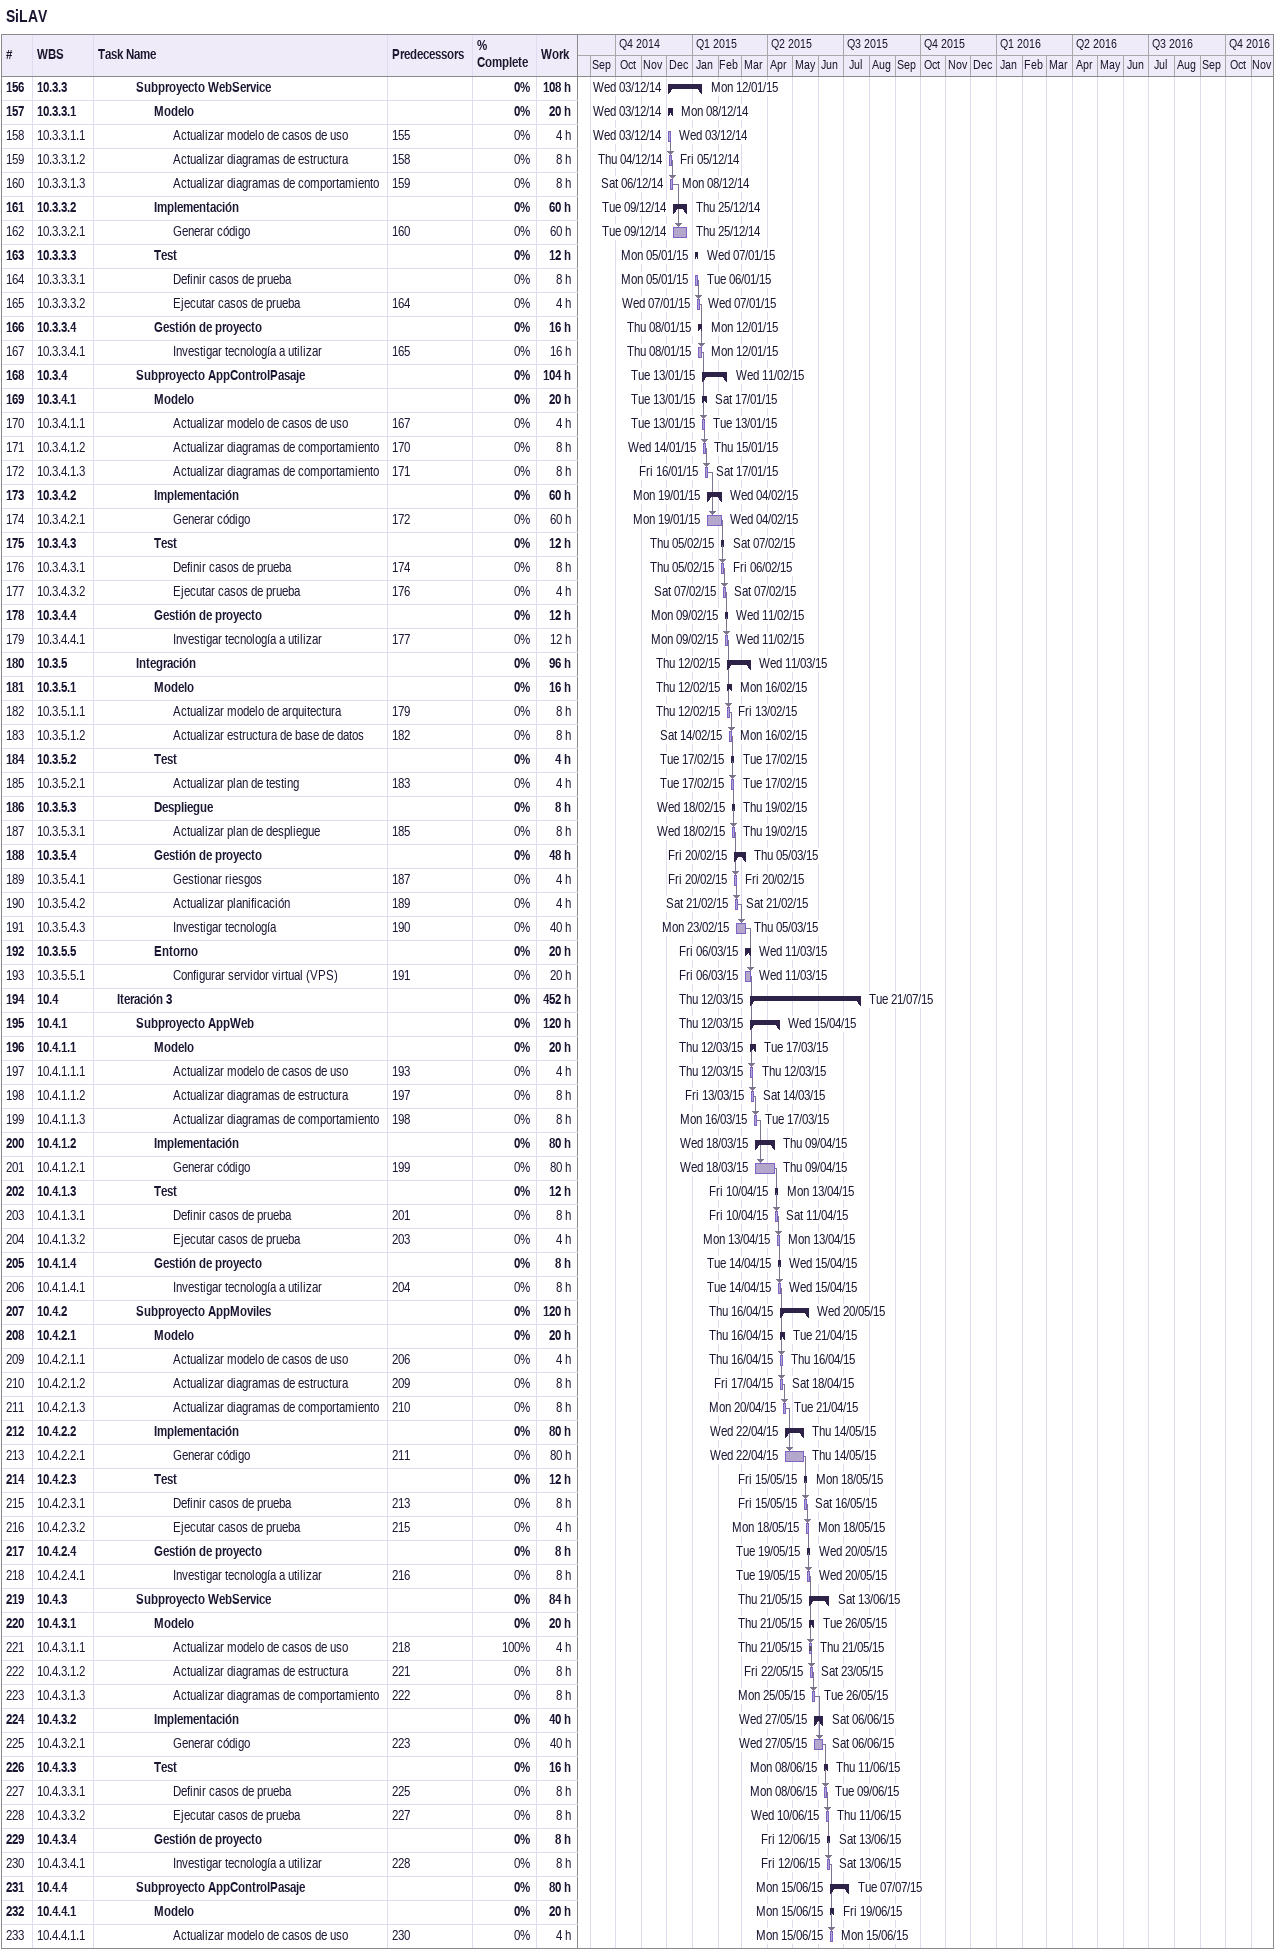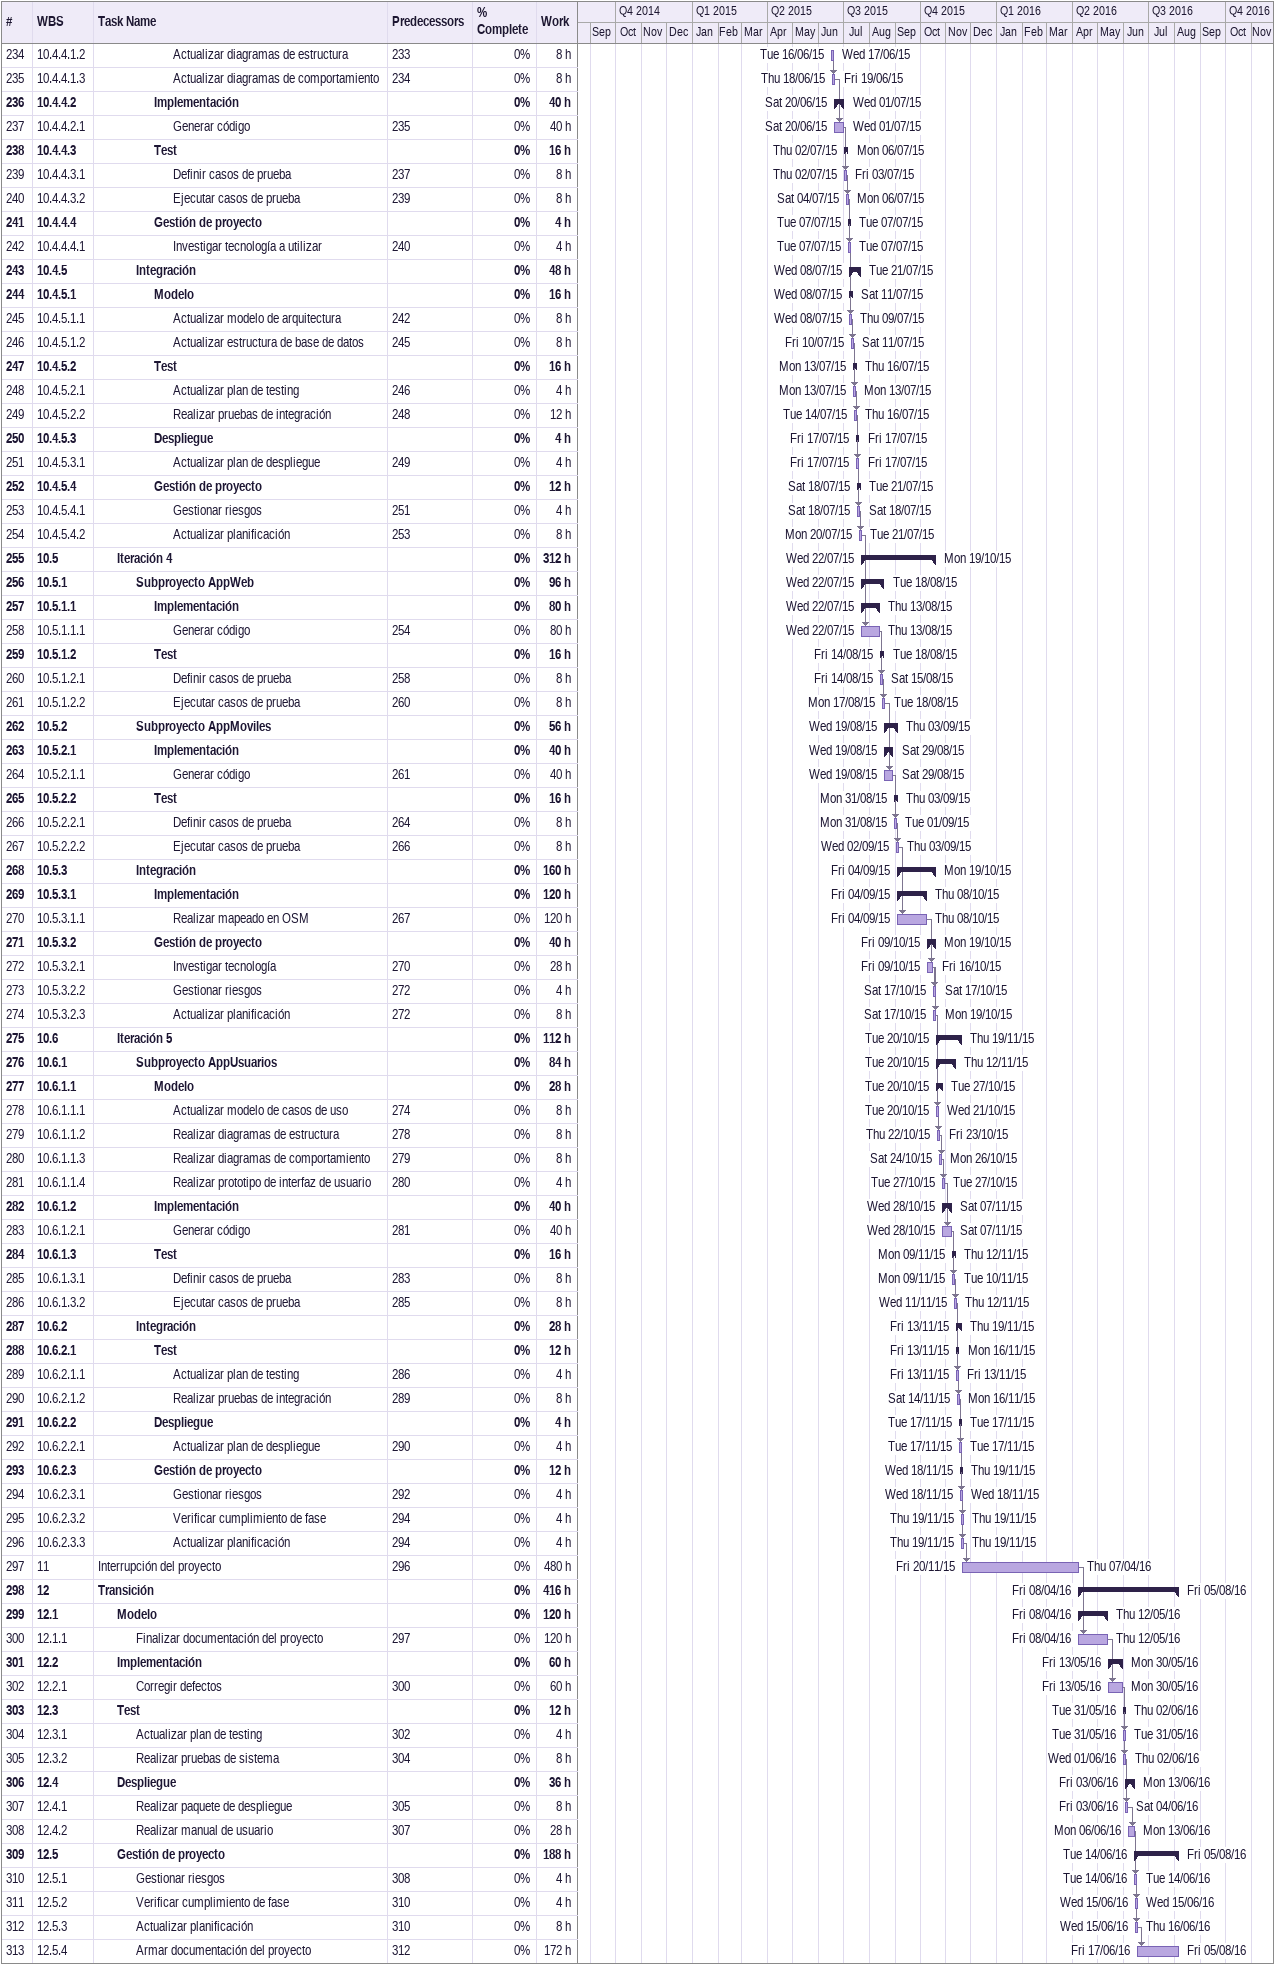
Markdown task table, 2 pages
SiLAV

| ID | WBS | Task | Start | Finish | Predecessors | % complete | Work (h) |
|---|---|---|---|---|---|---|---|
| 156 | 10.3.3 | **Subproyecto WebService** | 2014-12-03 | 2015-01-12 |  | 0 | 108 |
| 157 | 10.3.3.1 | **Modelo** | 2014-12-03 | 2014-12-08 |  | 0 | 20 |
| 158 | 10.3.3.1.1 | Actualizar modelo de casos de uso | 2014-12-03 | 2014-12-03 | 155 | 0 | 4 |
| 159 | 10.3.3.1.2 | Actualizar diagramas de estructura | 2014-12-04 | 2014-12-05 | 158 | 0 | 8 |
| 160 | 10.3.3.1.3 | Actualizar diagramas de comportamiento | 2014-12-06 | 2014-12-08 | 159 | 0 | 8 |
| 161 | 10.3.3.2 | **Implementación** | 2014-12-09 | 2014-12-25 |  | 0 | 60 |
| 162 | 10.3.3.2.1 | Generar código | 2014-12-09 | 2014-12-25 | 160 | 0 | 60 |
| 163 | 10.3.3.3 | **Test** | 2015-01-05 | 2015-01-07 |  | 0 | 12 |
| 164 | 10.3.3.3.1 | Definir casos de prueba | 2015-01-05 | 2015-01-06 |  | 0 | 8 |
| 165 | 10.3.3.3.2 | Ejecutar casos de prueba | 2015-01-07 | 2015-01-07 | 164 | 0 | 4 |
| 166 | 10.3.3.4 | **Gestión de proyecto** | 2015-01-08 | 2015-01-12 |  | 0 | 16 |
| 167 | 10.3.3.4.1 | Investigar tecnología a utilizar | 2015-01-08 | 2015-01-12 | 165 | 0 | 16 |
| 168 | 10.3.4 | **Subproyecto AppControlPasaje** | 2015-01-13 | 2015-02-11 |  | 0 | 104 |
| 169 | 10.3.4.1 | **Modelo** | 2015-01-13 | 2015-01-17 |  | 0 | 20 |
| 170 | 10.3.4.1.1 | Actualizar modelo de casos de uso | 2015-01-13 | 2015-01-13 | 167 | 0 | 4 |
| 171 | 10.3.4.1.2 | Actualizar diagramas de comportamiento | 2015-01-14 | 2015-01-15 | 170 | 0 | 8 |
| 172 | 10.3.4.1.3 | Actualizar diagramas de comportamiento | 2015-01-16 | 2015-01-17 | 171 | 0 | 8 |
| 173 | 10.3.4.2 | **Implementación** | 2015-01-19 | 2015-02-04 |  | 0 | 60 |
| 174 | 10.3.4.2.1 | Generar código | 2015-01-19 | 2015-02-04 | 172 | 0 | 60 |
| 175 | 10.3.4.3 | **Test** | 2015-02-05 | 2015-02-07 |  | 0 | 12 |
| 176 | 10.3.4.3.1 | Definir casos de prueba | 2015-02-05 | 2015-02-06 | 174 | 0 | 8 |
| 177 | 10.3.4.3.2 | Ejecutar casos de prueba | 2015-02-07 | 2015-02-07 | 176 | 0 | 4 |
| 178 | 10.3.4.4 | **Gestión de proyecto** | 2015-02-09 | 2015-02-11 |  | 0 | 12 |
| 179 | 10.3.4.4.1 | Investigar tecnología a utilizar | 2015-02-09 | 2015-02-11 | 177 | 0 | 12 |
| 180 | 10.3.5 | **Integración** | 2015-02-12 | 2015-03-11 |  | 0 | 96 |
| 181 | 10.3.5.1 | **Modelo** | 2015-02-12 | 2015-02-16 |  | 0 | 16 |
| 182 | 10.3.5.1.1 | Actualizar modelo de arquitectura | 2015-02-12 | 2015-02-13 | 179 | 0 | 8 |
| 183 | 10.3.5.1.2 | Actualizar estructura de base de datos | 2015-02-14 | 2015-02-16 | 182 | 0 | 8 |
| 184 | 10.3.5.2 | **Test** | 2015-02-17 | 2015-02-17 |  | 0 | 4 |
| 185 | 10.3.5.2.1 | Actualizar plan de testing | 2015-02-17 | 2015-02-17 | 183 | 0 | 4 |
| 186 | 10.3.5.3 | **Despliegue** | 2015-02-18 | 2015-02-19 |  | 0 | 8 |
| 187 | 10.3.5.3.1 | Actualizar plan de despliegue | 2015-02-18 | 2015-02-19 | 185 | 0 | 8 |
| 188 | 10.3.5.4 | **Gestión de proyecto** | 2015-02-20 | 2015-03-05 |  | 0 | 48 |
| 189 | 10.3.5.4.1 | Gestionar riesgos | 2015-02-20 | 2015-02-20 | 187 | 0 | 4 |
| 190 | 10.3.5.4.2 | Actualizar planificación | 2015-02-21 | 2015-02-21 | 189 | 0 | 4 |
| 191 | 10.3.5.4.3 | Investigar tecnología | 2015-02-23 | 2015-03-05 | 190 | 0 | 40 |
| 192 | 10.3.5.5 | **Entorno** | 2015-03-06 | 2015-03-11 |  | 0 | 20 |
| 193 | 10.3.5.5.1 | Configurar servidor virtual (VPS) | 2015-03-06 | 2015-03-11 | 191 | 0 | 20 |
| 194 | 10.4 | **Iteración 3** | 2015-03-12 | 2015-07-21 |  | 0 | 452 |
| 195 | 10.4.1 | **Subproyecto AppWeb** | 2015-03-12 | 2015-04-15 |  | 0 | 120 |
| 196 | 10.4.1.1 | **Modelo** | 2015-03-12 | 2015-03-17 |  | 0 | 20 |
| 197 | 10.4.1.1.1 | Actualizar modelo de casos de uso | 2015-03-12 | 2015-03-12 | 193 | 0 | 4 |
| 198 | 10.4.1.1.2 | Actualizar diagramas de estructura | 2015-03-13 | 2015-03-14 | 197 | 0 | 8 |
| 199 | 10.4.1.1.3 | Actualizar diagramas de comportamiento | 2015-03-16 | 2015-03-17 | 198 | 0 | 8 |
| 200 | 10.4.1.2 | **Implementación** | 2015-03-18 | 2015-04-09 |  | 0 | 80 |
| 201 | 10.4.1.2.1 | Generar código | 2015-03-18 | 2015-04-09 | 199 | 0 | 80 |
| 202 | 10.4.1.3 | **Test** | 2015-04-10 | 2015-04-13 |  | 0 | 12 |
| 203 | 10.4.1.3.1 | Definir casos de prueba | 2015-04-10 | 2015-04-11 | 201 | 0 | 8 |
| 204 | 10.4.1.3.2 | Ejecutar casos de prueba | 2015-04-13 | 2015-04-13 | 203 | 0 | 4 |
| 205 | 10.4.1.4 | **Gestión de proyecto** | 2015-04-14 | 2015-04-15 |  | 0 | 8 |
| 206 | 10.4.1.4.1 | Investigar tecnología a utilizar | 2015-04-14 | 2015-04-15 | 204 | 0 | 8 |
| 207 | 10.4.2 | **Subproyecto AppMoviles** | 2015-04-16 | 2015-05-20 |  | 0 | 120 |
| 208 | 10.4.2.1 | **Modelo** | 2015-04-16 | 2015-04-21 |  | 0 | 20 |
| 209 | 10.4.2.1.1 | Actualizar modelo de casos de uso | 2015-04-16 | 2015-04-16 | 206 | 0 | 4 |
| 210 | 10.4.2.1.2 | Actualizar diagramas de estructura | 2015-04-17 | 2015-04-18 | 209 | 0 | 8 |
| 211 | 10.4.2.1.3 | Actualizar diagramas de comportamiento | 2015-04-20 | 2015-04-21 | 210 | 0 | 8 |
| 212 | 10.4.2.2 | **Implementación** | 2015-04-22 | 2015-05-14 |  | 0 | 80 |
| 213 | 10.4.2.2.1 | Generar código | 2015-04-22 | 2015-05-14 | 211 | 0 | 80 |
| 214 | 10.4.2.3 | **Test** | 2015-05-15 | 2015-05-18 |  | 0 | 12 |
| 215 | 10.4.2.3.1 | Definir casos de prueba | 2015-05-15 | 2015-05-16 | 213 | 0 | 8 |
| 216 | 10.4.2.3.2 | Ejecutar casos de prueba | 2015-05-18 | 2015-05-18 | 215 | 0 | 4 |
| 217 | 10.4.2.4 | **Gestión de proyecto** | 2015-05-19 | 2015-05-20 |  | 0 | 8 |
| 218 | 10.4.2.4.1 | Investigar tecnología a utilizar | 2015-05-19 | 2015-05-20 | 216 | 0 | 8 |
| 219 | 10.4.3 | **Subproyecto WebService** | 2015-05-21 | 2015-06-13 |  | 0 | 84 |
| 220 | 10.4.3.1 | **Modelo** | 2015-05-21 | 2015-05-26 |  | 0 | 20 |
| 221 | 10.4.3.1.1 | Actualizar modelo de casos de uso | 2015-05-21 | 2015-05-21 | 218 | 100 | 4 |
| 222 | 10.4.3.1.2 | Actualizar diagramas de estructura | 2015-05-22 | 2015-05-23 | 221 | 0 | 8 |
| 223 | 10.4.3.1.3 | Actualizar diagramas de comportamiento | 2015-05-25 | 2015-05-26 | 222 | 0 | 8 |
| 224 | 10.4.3.2 | **Implementación** | 2015-05-27 | 2015-06-06 |  | 0 | 40 |
| 225 | 10.4.3.2.1 | Generar código | 2015-05-27 | 2015-06-06 | 223 | 0 | 40 |
| 226 | 10.4.3.3 | **Test** | 2015-06-08 | 2015-06-11 |  | 0 | 16 |
| 227 | 10.4.3.3.1 | Definir casos de prueba | 2015-06-08 | 2015-06-09 | 225 | 0 | 8 |
| 228 | 10.4.3.3.2 | Ejecutar casos de prueba | 2015-06-10 | 2015-06-11 | 227 | 0 | 8 |
| 229 | 10.4.3.4 | **Gestión de proyecto** | 2015-06-12 | 2015-06-13 |  | 0 | 8 |
| 230 | 10.4.3.4.1 | Investigar tecnología a utilizar | 2015-06-12 | 2015-06-13 | 228 | 0 | 8 |
| 231 | 10.4.4 | **Subproyecto AppControlPasaje** | 2015-06-15 | 2015-07-07 |  | 0 | 80 |
| 232 | 10.4.4.1 | **Modelo** | 2015-06-15 | 2015-06-19 |  | 0 | 20 |
| 233 | 10.4.4.1.1 | Actualizar modelo de casos de uso | 2015-06-15 | 2015-06-15 | 230 | 0 | 4 |
| 234 | 10.4.4.1.2 | Actualizar diagramas de estructura | 2015-06-16 | 2015-06-17 | 233 | 0 | 8 |
| 235 | 10.4.4.1.3 | Actualizar diagramas de comportamiento | 2015-06-18 | 2015-06-19 | 234 | 0 | 8 |
| 236 | 10.4.4.2 | **Implementación** | 2015-06-20 | 2015-07-01 |  | 0 | 40 |
| 237 | 10.4.4.2.1 | Generar código | 2015-06-20 | 2015-07-01 | 235 | 0 | 40 |
| 238 | 10.4.4.3 | **Test** | 2015-07-02 | 2015-07-06 |  | 0 | 16 |
| 239 | 10.4.4.3.1 | Definir casos de prueba | 2015-07-02 | 2015-07-03 | 237 | 0 | 8 |
| 240 | 10.4.4.3.2 | Ejecutar casos de prueba | 2015-07-04 | 2015-07-06 | 239 | 0 | 8 |
| 241 | 10.4.4.4 | **Gestión de proyecto** | 2015-07-07 | 2015-07-07 |  | 0 | 4 |
| 242 | 10.4.4.4.1 | Investigar tecnología a utilizar | 2015-07-07 | 2015-07-07 | 240 | 0 | 4 |
| 243 | 10.4.5 | **Integración** | 2015-07-08 | 2015-07-21 |  | 0 | 48 |
| 244 | 10.4.5.1 | **Modelo** | 2015-07-08 | 2015-07-11 |  | 0 | 16 |
| 245 | 10.4.5.1.1 | Actualizar modelo de arquitectura | 2015-07-08 | 2015-07-09 | 242 | 0 | 8 |
| 246 | 10.4.5.1.2 | Actualizar estructura de base de datos | 2015-07-10 | 2015-07-11 | 245 | 0 | 8 |
| 247 | 10.4.5.2 | **Test** | 2015-07-13 | 2015-07-16 |  | 0 | 16 |
| 248 | 10.4.5.2.1 | Actualizar plan de testing | 2015-07-13 | 2015-07-13 | 246 | 0 | 4 |
| 249 | 10.4.5.2.2 | Realizar pruebas de integración | 2015-07-14 | 2015-07-16 | 248 | 0 | 12 |
| 250 | 10.4.5.3 | **Despliegue** | 2015-07-17 | 2015-07-17 |  | 0 | 4 |
| 251 | 10.4.5.3.1 | Actualizar plan de despliegue | 2015-07-17 | 2015-07-17 | 249 | 0 | 4 |
| 252 | 10.4.5.4 | **Gestión de proyecto** | 2015-07-18 | 2015-07-21 |  | 0 | 12 |
| 253 | 10.4.5.4.1 | Gestionar riesgos | 2015-07-18 | 2015-07-18 | 251 | 0 | 4 |
| 254 | 10.4.5.4.2 | Actualizar planificación | 2015-07-20 | 2015-07-21 | 253 | 0 | 8 |
| 255 | 10.5 | **Iteración 4** | 2015-07-22 | 2015-10-19 |  | 0 | 312 |
| 256 | 10.5.1 | **Subproyecto AppWeb** | 2015-07-22 | 2015-08-18 |  | 0 | 96 |
| 257 | 10.5.1.1 | **Implementación** | 2015-07-22 | 2015-08-13 |  | 0 | 80 |
| 258 | 10.5.1.1.1 | Generar código | 2015-07-22 | 2015-08-13 | 254 | 0 | 80 |
| 259 | 10.5.1.2 | **Test** | 2015-08-14 | 2015-08-18 |  | 0 | 16 |
| 260 | 10.5.1.2.1 | Definir casos de prueba | 2015-08-14 | 2015-08-15 | 258 | 0 | 8 |
| 261 | 10.5.1.2.2 | Ejecutar casos de prueba | 2015-08-17 | 2015-08-18 | 260 | 0 | 8 |
| 262 | 10.5.2 | **Subproyecto AppMoviles** | 2015-08-19 | 2015-09-03 |  | 0 | 56 |
| 263 | 10.5.2.1 | **Implementación** | 2015-08-19 | 2015-08-29 |  | 0 | 40 |
| 264 | 10.5.2.1.1 | Generar código | 2015-08-19 | 2015-08-29 | 261 | 0 | 40 |
| 265 | 10.5.2.2 | **Test** | 2015-08-31 | 2015-09-03 |  | 0 | 16 |
| 266 | 10.5.2.2.1 | Definir casos de prueba | 2015-08-31 | 2015-09-01 | 264 | 0 | 8 |
| 267 | 10.5.2.2.2 | Ejecutar casos de prueba | 2015-09-02 | 2015-09-03 | 266 | 0 | 8 |
| 268 | 10.5.3 | **Integración** | 2015-09-04 | 2015-10-19 |  | 0 | 160 |
| 269 | 10.5.3.1 | **Implementación** | 2015-09-04 | 2015-10-08 |  | 0 | 120 |
| 270 | 10.5.3.1.1 | Realizar mapeado en OSM | 2015-09-04 | 2015-10-08 | 267 | 0 | 120 |
| 271 | 10.5.3.2 | **Gestión de proyecto** | 2015-10-09 | 2015-10-19 |  | 0 | 40 |
| 272 | 10.5.3.2.1 | Investigar tecnología | 2015-10-09 | 2015-10-16 | 270 | 0 | 28 |
| 273 | 10.5.3.2.2 | Gestionar riesgos | 2015-10-17 | 2015-10-17 | 272 | 0 | 4 |
| 274 | 10.5.3.2.3 | Actualizar planificación | 2015-10-17 | 2015-10-19 | 272 | 0 | 8 |
| 275 | 10.6 | **Iteración 5** | 2015-10-20 | 2015-11-19 |  | 0 | 112 |
| 276 | 10.6.1 | **Subproyecto AppUsuarios** | 2015-10-20 | 2015-11-12 |  | 0 | 84 |
| 277 | 10.6.1.1 | **Modelo** | 2015-10-20 | 2015-10-27 |  | 0 | 28 |
| 278 | 10.6.1.1.1 | Actualizar modelo de casos de uso | 2015-10-20 | 2015-10-21 | 274 | 0 | 8 |
| 279 | 10.6.1.1.2 | Realizar diagramas de estructura | 2015-10-22 | 2015-10-23 | 278 | 0 | 8 |
| 280 | 10.6.1.1.3 | Realizar diagramas de comportamiento | 2015-10-24 | 2015-10-26 | 279 | 0 | 8 |
| 281 | 10.6.1.1.4 | Realizar prototipo de interfaz de usuario | 2015-10-27 | 2015-10-27 | 280 | 0 | 4 |
| 282 | 10.6.1.2 | **Implementación** | 2015-10-28 | 2015-11-07 |  | 0 | 40 |
| 283 | 10.6.1.2.1 | Generar código | 2015-10-28 | 2015-11-07 | 281 | 0 | 40 |
| 284 | 10.6.1.3 | **Test** | 2015-11-09 | 2015-11-12 |  | 0 | 16 |
| 285 | 10.6.1.3.1 | Definir casos de prueba | 2015-11-09 | 2015-11-10 | 283 | 0 | 8 |
| 286 | 10.6.1.3.2 | Ejecutar casos de prueba | 2015-11-11 | 2015-11-12 | 285 | 0 | 8 |
| 287 | 10.6.2 | **Integración** | 2015-11-13 | 2015-11-19 |  | 0 | 28 |
| 288 | 10.6.2.1 | **Test** | 2015-11-13 | 2015-11-16 |  | 0 | 12 |
| 289 | 10.6.2.1.1 | Actualizar plan de testing | 2015-11-13 | 2015-11-13 | 286 | 0 | 4 |
| 290 | 10.6.2.1.2 | Realizar pruebas de integración | 2015-11-14 | 2015-11-16 | 289 | 0 | 8 |
| 291 | 10.6.2.2 | **Despliegue** | 2015-11-17 | 2015-11-17 |  | 0 | 4 |
| 292 | 10.6.2.2.1 | Actualizar plan de despliegue | 2015-11-17 | 2015-11-17 | 290 | 0 | 4 |
| 293 | 10.6.2.3 | **Gestión de proyecto** | 2015-11-18 | 2015-11-19 |  | 0 | 12 |
| 294 | 10.6.2.3.1 | Gestionar riesgos | 2015-11-18 | 2015-11-18 | 292 | 0 | 4 |
| 295 | 10.6.2.3.2 | Verificar cumplimiento de fase | 2015-11-19 | 2015-11-19 | 294 | 0 | 4 |
| 296 | 10.6.2.3.3 | Actualizar planificación | 2015-11-19 | 2015-11-19 | 294 | 0 | 4 |
| 297 | 11 | Interrupción del proyecto | 2015-11-20 | 2016-04-07 | 296 | 0 | 480 |
| 298 | 12 | **Transición** | 2016-04-08 | 2016-08-05 |  | 0 | 416 |
| 299 | 12.1 | **Modelo** | 2016-04-08 | 2016-05-12 |  | 0 | 120 |
| 300 | 12.1.1 | Finalizar documentación del proyecto | 2016-04-08 | 2016-05-12 | 297 | 0 | 120 |
| 301 | 12.2 | **Implementación** | 2016-05-13 | 2016-05-30 |  | 0 | 60 |
| 302 | 12.2.1 | Corregir defectos | 2016-05-13 | 2016-05-30 | 300 | 0 | 60 |
| 303 | 12.3 | **Test** | 2016-05-31 | 2016-06-02 |  | 0 | 12 |
| 304 | 12.3.1 | Actualizar plan de testing | 2016-05-31 | 2016-05-31 | 302 | 0 | 4 |
| 305 | 12.3.2 | Realizar pruebas de sistema | 2016-06-01 | 2016-06-02 | 304 | 0 | 8 |
| 306 | 12.4 | **Despliegue** | 2016-06-03 | 2016-06-13 |  | 0 | 36 |
| 307 | 12.4.1 | Realizar paquete de despliegue | 2016-06-03 | 2016-06-04 | 305 | 0 | 8 |
| 308 | 12.4.2 | Realizar manual de usuario | 2016-06-06 | 2016-06-13 | 307 | 0 | 28 |
| 309 | 12.5 | **Gestión de proyecto** | 2016-06-14 | 2016-08-05 |  | 0 | 188 |
| 310 | 12.5.1 | Gestionar riesgos | 2016-06-14 | 2016-06-14 | 308 | 0 | 4 |
| 311 | 12.5.2 | Verificar cumplimiento de fase | 2016-06-15 | 2016-06-15 | 310 | 0 | 4 |
| 312 | 12.5.3 | Actualizar planificación | 2016-06-15 | 2016-06-16 | 310 | 0 | 8 |
| 313 | 12.5.4 | Armar documentación del proyecto | 2016-06-17 | 2016-08-05 | 312 | 0 | 172 |
